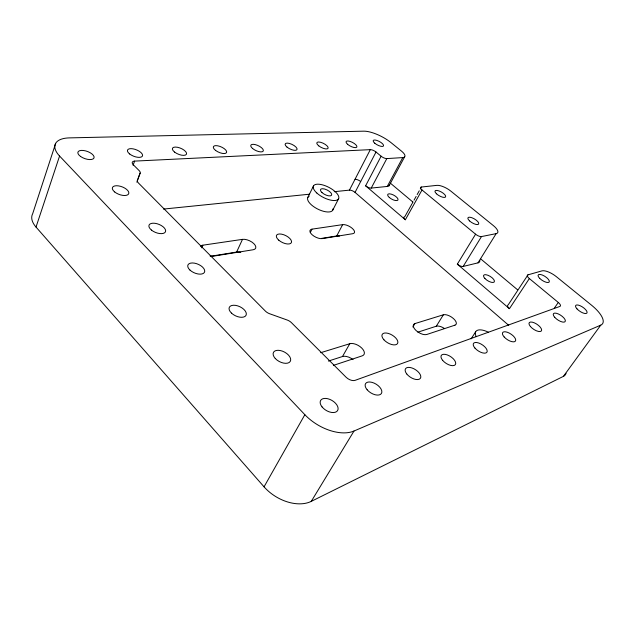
<?xml version="1.0" encoding="UTF-8"?>
<svg xmlns="http://www.w3.org/2000/svg" width="635" height="635" viewBox="0 0 635 635"><rect width="100%" height="100%" fill="white"/><g stroke="black" fill="none" stroke-linecap="round" stroke-linejoin="round"><path stroke-width="0.95" d="M55.666 143.359L32.679 213.725A30.94 15.732 18 0 0 36.02 227.068L264.049 486.823A35.473 23.439 31.4 0 0 311.261 501.372L563.42 376.357A24.717 10.589 34.6 0 0 566.023 373.309M36.02 227.068L59.571 156.027A32.274 14.375 19.7 0 1 69.445 137.89L363.664 131.175A21.915 7.549 27.7 0 1 391.112 142.7L401.495 151.122A10.93 3.762 28.1 0 1 402.773 157.591L387.271 186.444L371.245 188.079A4.405 1.691 27.8 0 1 365.617 185.801L381.111 156.218L376.023 152.019A4.508 1.595 27.6 0 0 370.308 149.646L134.628 161.107A6.159 2.73 21.3 0 0 133.263 164.719L139.113 170.569A6.255 2.81 21.1 0 1 140.144 173.077L136.85 182.189M133.064 165.235L134.628 161.107M137.271 180.57L137.906 178.911M138.224 178.078L140.144 173.077M201.724 247.833L202.89 245.189L242.499 239.363A8.676 4.191 25 0 1 253.841 243.634A8.676 4.191 25 0 1 253.182 249.753L213.741 256.111A9.128 4.572 23.6 0 1 210.082 255.984M210.558 256.254L236.609 252.063L242.499 239.363M307.824 197.469L313.476 185.984M310.301 232.505L311.991 229.148L342.646 224.639A7.612 3.27 27.8 0 1 352.369 228.449A7.612 3.27 27.8 0 1 352.758 233.696L322.302 238.601A7.93 3.548 27.1 0 1 312.023 234.664A7.93 3.548 27.1 0 1 311.991 229.148M332.851 209.971L338.669 198.596M334.224 191.683L349.433 190.135L370.308 149.646M508.738 325.342L355.044 192.389L376.023 152.019M321.397 238.427L336.733 235.958L342.646 224.639M371.245 188.079L386.818 158.591L402.773 157.591M389.072 185.777L404.543 157.02M405.146 216.09L407.868 211.217M408.21 210.606L411.631 204.47M411.98 203.851L413.012 202.001M414.044 200.152L416.123 196.421M417.163 194.556L419.259 190.81M420.306 188.928L421.362 187.039L436.88 185.364A11.311 4.008 29.4 0 1 450.85 191.135L493.411 225.639A11.676 4.215 30.7 0 1 496.157 233.64L477.996 262.858L463.161 266.446A4.707 1.905 30.9 0 1 457.335 264.16L475.583 234.188A4.794 1.786 30.7 0 0 481.489 236.569L496.157 233.64M365.617 185.801L405.36 219.758L422.021 189.984A4.612 1.675 29 0 1 421.362 187.039M264.049 486.823L304.856 414.695L59.571 156.027M328.406 361.069L342.487 356.521L349.774 343.718A9.334 4.913 30.2 0 1 361.656 347.972A9.334 4.913 30.2 0 1 362.244 355.838L333.391 365.387M412.869 326.977L414.917 323.588L443.381 314.793A8.207 3.723 31.9 0 1 453.485 318.595A8.207 3.723 31.9 0 1 454.97 325.16M311.261 501.372L354.005 431.022L600.766 325.136A25.59 9.517 33.7 0 0 591.637 305.276L556.363 276.677A12.287 4.508 32.6 0 0 542.044 270.851L527.963 274.852L508.206 304.856A4.913 2.016 32.8 0 0 509.413 308.65L457.335 264.16M463.161 266.446L481.489 236.569M417.886 332.168L436.301 326.215L443.381 314.793M471.106 338.828L475.663 331.811M509.445 308.673L529.352 278.567A5.009 1.889 32.3 0 1 527.963 274.852M554.315 308.197L558.284 302.45L529.352 278.567M563.42 376.357L600.766 325.136M454.97 325.16L426.791 334.478A8.549 4.064 31.5 0 1 416.092 330.557A8.549 4.064 31.5 0 1 414.917 323.588M320.699 352.695L349.774 343.718M163.497 209.074L309.634 194.191M422.021 189.984L475.583 234.188M390.414 183.197L412.71 201.89M480.965 259.112L517.501 289.735M354.005 431.022A37.314 21.796 30.8 0 1 304.856 414.695M386.818 158.591A4.485 1.58 27.9 0 1 381.111 156.218M137.493 180.507A6.31 2.889 21.4 0 0 138.541 183.102L265.351 311.063A6.779 3.604 26.4 0 0 269.74 313.785L287.099 319.992A6.826 3.659 27.3 0 1 291.481 322.707L346.075 377.222A7.025 3.858 30.7 0 0 355.092 380.349L559.903 306.427A5.175 1.976 33.2 0 0 558.284 302.45M405.36 219.758A4.532 1.786 29.1 0 1 404.805 216.694M349.433 190.135A4.397 1.746 27.5 0 1 355.044 192.389M355.028 179.284A4.429 1.707 27.6 0 1 360.664 181.57M389.58 184.674A10.739 4.024 28 0 1 387.271 186.444M476.202 336.621A14.684 6.556 33.2 0 1 488.402 332.216M333.065 208.732A13.994 5.874 26.8 0 1 317.222 208.812A13.994 5.874 26.8 0 1 309.166 196.199M200.438 246.245A9.128 4.572 23.6 0 1 202.89 245.189M479.806 260.437A11.462 4.508 30.9 0 1 477.996 262.858M436.301 326.215A8.144 3.794 32 0 1 444.595 328.581M342.487 356.521A9.255 4.993 30.3 0 1 353.052 359.616M336.733 235.958A7.556 3.342 27.8 0 1 339.447 236.117M236.609 252.063A8.612 4.27 24.9 0 1 240.76 252.373M374.785 143.232A5.81 2 27.7 0 0 383.461 146.018A5.81 2 27.7 0 0 376.888 140.43A5.81 2 27.7 0 0 374.785 143.232M231.529 313.15A9.263 5.048 25.2 0 0 246.039 315.293A9.263 5.048 25.2 0 0 235.514 305.364A9.263 5.048 25.2 0 0 231.529 313.15M554.704 317.294A7.049 2.754 33.6 0 0 565.023 321.715A7.049 2.754 33.6 0 0 558.173 313.888A7.049 2.754 33.6 0 0 554.704 317.294M530.4 326.477A7.342 3.016 33.6 0 0 541.242 331.073A7.342 3.016 33.6 0 0 534.289 322.818A7.342 3.016 33.6 0 0 530.4 326.477M189.936 270.05A9.041 4.707 23.2 0 0 204.343 272.486A9.041 4.707 23.2 0 0 194.413 263.136A9.041 4.707 23.2 0 0 189.936 270.05M114.673 191.953A8.692 4.08 20.5 0 0 128.54 194.04A8.692 4.08 20.5 0 0 118.539 185.888A8.692 4.08 20.5 0 0 114.673 191.953M80.589 156.472A8.549 3.81 19.7 0 0 93.972 158.004A8.549 3.81 19.7 0 0 83.391 150.471A8.549 3.81 19.7 0 0 80.589 156.472M129.643 153.972A8.033 3.485 21.3 0 0 142.343 156.218A8.033 3.485 21.3 0 0 133.04 148.844A8.033 3.485 21.3 0 0 129.643 153.972M174.649 152.13A7.588 3.199 22.6 0 0 186.412 154.281A7.588 3.199 22.6 0 0 177.363 147.256A7.588 3.199 22.6 0 0 174.649 152.13M215.63 150.447A7.199 2.945 23.8 0 0 226.568 152.519A7.199 2.945 23.8 0 0 217.765 145.812A7.199 2.945 23.8 0 0 215.63 150.447M252.619 148.526A6.858 2.715 24.9 0 0 263.176 151.154A6.858 2.715 24.9 0 0 255.365 144.629A6.858 2.715 24.9 0 0 252.619 148.526M287.036 147.13A6.556 2.508 25.7 0 0 296.958 149.662A6.556 2.508 25.7 0 0 289.298 143.407A6.556 2.508 25.7 0 0 287.036 147.13M318.738 145.844A6.279 2.318 26.5 0 0 328.081 148.288A6.279 2.318 26.5 0 0 320.596 142.288A6.279 2.318 26.5 0 0 318.738 145.844M347.623 144.32A6.032 2.151 27.1 0 0 356.751 147.201A6.032 2.151 27.1 0 0 350.068 141.399A6.032 2.151 27.1 0 0 347.623 144.32M151.463 230.084A8.85 4.381 21.7 0 0 165.41 231.878A8.85 4.381 21.7 0 0 154.932 223.298A8.85 4.381 21.7 0 0 151.463 230.084M275.272 358.489A9.541 5.405 27.7 0 0 290.243 361.426A9.541 5.405 27.7 0 0 280.186 350.512A9.541 5.405 27.7 0 0 275.272 358.489M322.064 406.916A9.882 5.771 30.8 0 0 337.479 410.75A9.882 5.771 30.8 0 0 327.858 398.748A9.882 5.771 30.8 0 0 322.064 406.916M367.149 389.779A9.334 5.104 31.8 0 0 381.405 393.494A9.334 5.104 31.8 0 0 371.935 382.341A9.334 5.104 31.8 0 0 367.149 389.779M406.741 373.944A8.842 4.548 32.5 0 0 420.227 378.508A8.842 4.548 32.5 0 0 411.964 367.967A8.842 4.548 32.5 0 0 406.741 373.944M442.635 360.339A8.414 4.072 32.9 0 0 455.271 364.728A8.414 4.072 32.9 0 0 447.119 354.862A8.414 4.072 32.9 0 0 442.635 360.339M474.956 348.099A8.025 3.667 33.2 0 0 486.847 352.314A8.025 3.667 33.2 0 0 478.814 343.043A8.025 3.667 33.2 0 0 474.956 348.099M504.206 337.01A7.668 3.318 33.4 0 0 515.429 341.074A7.668 3.318 33.4 0 0 507.54 332.327A7.668 3.318 33.4 0 0 504.206 337.01M576.993 308.872A6.779 2.524 33.7 0 0 586.835 313.134A6.779 2.524 33.7 0 0 580.088 305.705A6.779 2.524 33.7 0 0 576.993 308.872M539.694 278.376A6.564 2.437 32.5 0 0 549.196 282.043A6.564 2.437 32.5 0 0 542.195 274.979A6.564 2.437 32.5 0 0 539.694 278.376M383.921 339.788A8.922 4.461 30.9 0 0 397.47 343.638A8.922 4.461 30.9 0 0 388.271 333.399A8.922 4.461 30.9 0 0 383.921 339.788M278.749 240.157A8.279 3.85 26.1 0 0 291.378 242.641A8.279 3.85 26.1 0 0 281.702 234.18A8.279 3.85 26.1 0 0 278.749 240.157M316.801 193A14.089 5.747 26.9 0 0 338.368 199.104A14.089 5.747 26.9 0 0 322.937 184.983A14.089 5.747 26.9 0 0 316.801 193M321.969 192.564A6.223 2.54 26.9 0 0 331.51 195.302A6.223 2.54 26.9 0 0 324.747 189.063A6.223 2.54 26.9 0 0 321.969 192.564M484.902 278.495A6.255 2.5 31.7 0 0 494.189 282.011A6.255 2.5 31.7 0 0 487.855 275.233A6.255 2.5 31.7 0 0 484.902 278.495M469.551 220.916A6.207 2.254 30.4 0 0 478.639 224.076A6.207 2.254 30.4 0 0 471.749 217.678A6.207 2.254 30.4 0 0 469.551 220.916M436.499 193.818A6.056 2.167 29.4 0 0 445.524 197.009A6.056 2.167 29.4 0 0 438.983 190.913A6.056 2.167 29.4 0 0 436.499 193.818M389.311 197.477A5.818 2.23 28.5 0 0 397.947 200.017A5.818 2.23 28.5 0 0 391.279 194.151A5.818 2.23 28.5 0 0 389.311 197.477"/></g></svg>
